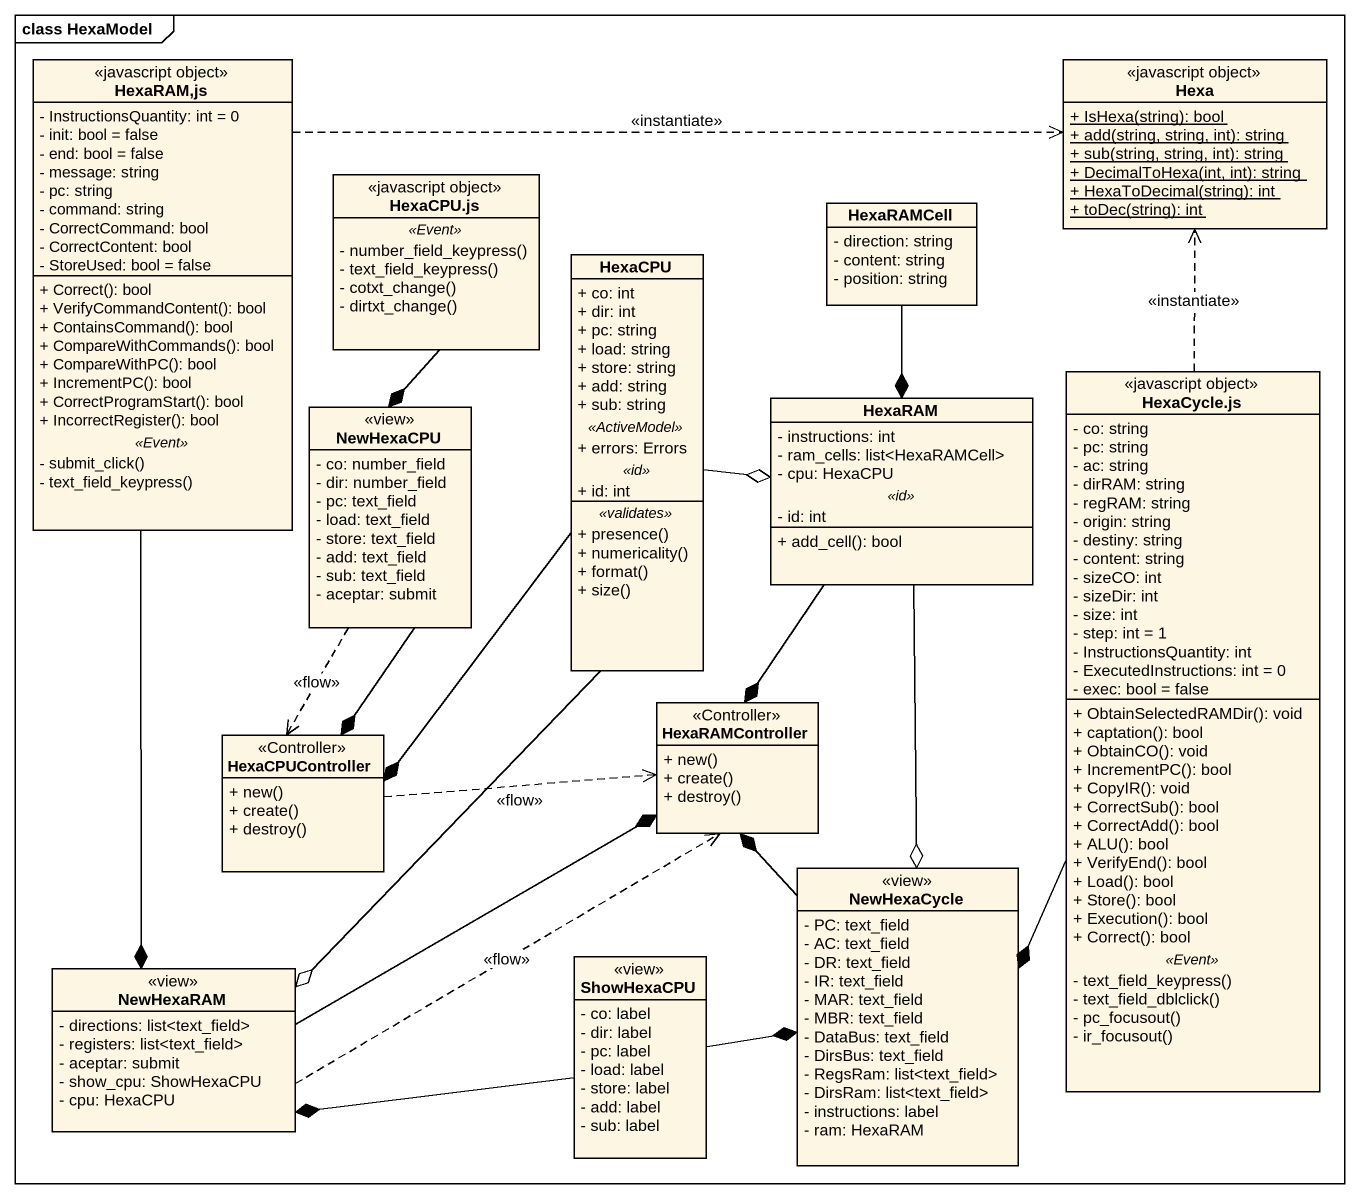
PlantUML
@startuml
mainframe class HexaModel
hide circle
hide empty members
skinparam classAttributeIconSize 0
class "HexaRAM,js" as HexaRAM_js <<javascript object>> {
  - InstructionsQuantity: int = 0
  - init: bool = false
  - end: bool = false
  - message: string
  - pc: string
  - command: string
  - CorrectCommand: bool
  - CorrectContent: bool
  - StoreUsed: bool = false
  --
  + Correct(): bool
  + VerifyCommandContent(): bool
  + ContainsCommand(): bool
  + CompareWithCommands(): bool
  + CompareWithPC(): bool
  + IncrementPC(): bool
  + CorrectProgramStart(): bool
  + IncorrectRegister(): bool
  .. <<Event>> ..
  - submit_click()
  - text_field_keypress()
}
class Hexa <<javascript object>> {
  {static} + IsHexa(string): bool
  {static} + add(string, string, int): string
  {static} + sub(string, string, int): string
  {static} + DecimalToHexa(int, int): string
  {static} + HexaToDecimal(string): int
  {static} + toDec(string): int
}
class "HexaCPU.js" as HexaCPU_js <<javascript object>> {
  .. <<Event>> ..
  - number_field_keypress()
  - text_field_keypress()
  - cotxt_change()
  - dirtxt_change()
}
class HexaCPU {
  + co: int
  + dir: int
  + pc: string
  + load: string
  + store: string
  + add: string
  + sub: string
  .. <<ActiveModel>> ..
  + errors: Errors
  .. <<id>> ..
  + id: int
  .. <<validates>> ..
  + presence()
  + numericality()
  + format()
  + size()
}
class HexaRAMCell {
  - direction: string
  - content: string
  - position: string
}
class "HexaCycle.js" as HexaCycle_js <<javascript object>> {
  - co: string
  - pc: string
  - ac: string
  - dirRAM: string
  - regRAM: string
  - origin: string
  - destiny: string
  - content: string
  - sizeCO: int
  - sizeDir: int
  - size: int
  - step: int = 1
  - InstructionsQuantity: int
  - ExecutedInstructions: int = 0
  - exec: bool = false
  --
  + ObtainSelectedRAMDir(): void
  + captation(): bool
  + ObtainCO(): void
  + IncrementPC(): bool
  + CopyIR(): void
  + CorrectSub(): bool
  + CorrectAdd(): bool
  + ALU(): bool
  + VerifyEnd(): bool
  + Load(): bool
  + Store(): bool
  + Execution(): bool
  + Correct(): bool
  .. <<Event>> ..
  - text_field_keypress()
  - text_field_dblclick()
  - pc_focusout()
  - ir_focusout()
}
class NewHexaCPU <<view>> {
  - co: number_field
  - dir: number_field
  - pc: text_field
  - load: text_field
  - store: text_field
  - add: text_field
  - sub: text_field
  - aceptar: submit
}
class HexaRAM {
  - instructions: int
  - ram_cells: list<HexaRAMCell>
  - cpu: HexaCPU
  .. <<id>> ..
  - id: int
  --
  + add_cell(): bool
}
class HexaRAMController <<Controller>> {
  + new()
  + create()
  + destroy()
}
class HexaCPUController <<Controller>> {
  + new()
  + create()
  + destroy()
}
class NewHexaCycle <<view>> {
  - PC: text_field
  - AC: text_field
  - DR: text_field
  - IR: text_field
  - MAR: text_field
  - MBR: text_field
  - DataBus: text_field
  - DirsBus: text_field
  - RegsRam: list<text_field>
  - DirsRam: list<text_field>
  - instructions: label
  - ram: HexaRAM
}
class NewHexaRAM <<view>> {
  - directions: list<text_field>
  - registers: list<text_field>
  - aceptar: submit
  - show_cpu: ShowHexaCPU
  - cpu: HexaCPU
}
class ShowHexaCPU <<view>> {
  - co: label
  - dir: label
  - pc: label
  - load: label
  - store: label
  - add: label
  - sub: label
}
HexaRAM_js .right.> Hexa : <<instantiate>>
HexaRAM_js --* NewHexaRAM
HexaCPU_js --* NewHexaCPU
HexaCPU -right-o HexaRAM
HexaCPU --* HexaCPUController
HexaCPU --o NewHexaRAM
HexaRAMCell --* HexaRAM
HexaCycle_js .up.> Hexa : <<instantiate>>
HexaCycle_js --* NewHexaCycle
NewHexaCPU ..> HexaCPUController : <<flow>>
NewHexaCPU --* HexaCPUController
HexaRAM --* HexaRAMController
HexaRAM --o NewHexaCycle
HexaCPUController .right.> HexaRAMController : <<flow>>
NewHexaCycle -up-* HexaRAMController
NewHexaRAM .right.> HexaRAMController : <<flow>>
NewHexaRAM -right-* HexaRAMController
ShowHexaCPU -right-* NewHexaCycle
ShowHexaCPU -left-* NewHexaRAM
@enduml
